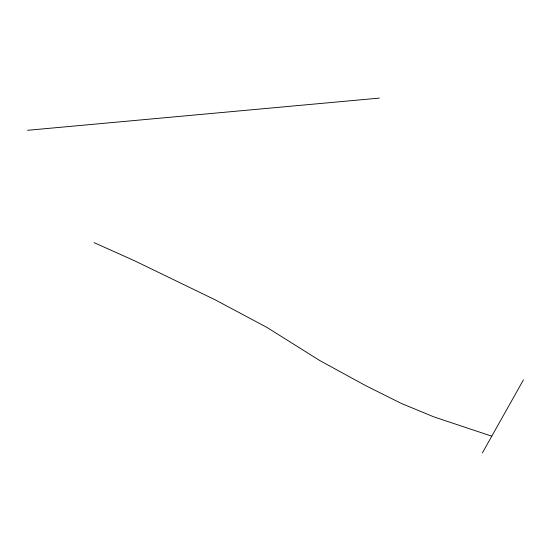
<?xml version="1.0" encoding="UTF-8"?>
<svg xmlns="http://www.w3.org/2000/svg" width="551" height="551" viewBox="0 0 551 551"><rect width="100%" height="100%" fill="white"/><g stroke="black" fill="none" stroke-linecap="round" stroke-linejoin="round"><path stroke-width="0.83" d="M482.38 452.901L523.45 379.832M27.55 130.298L379.35 98.099M491.781 436.178L433.871 416.88L401.348 403.449L365.768 385.679L319.959 360.664L267.111 327.528L215.31 299.889L134.506 260.747L94.166 242.681"/></g></svg>
